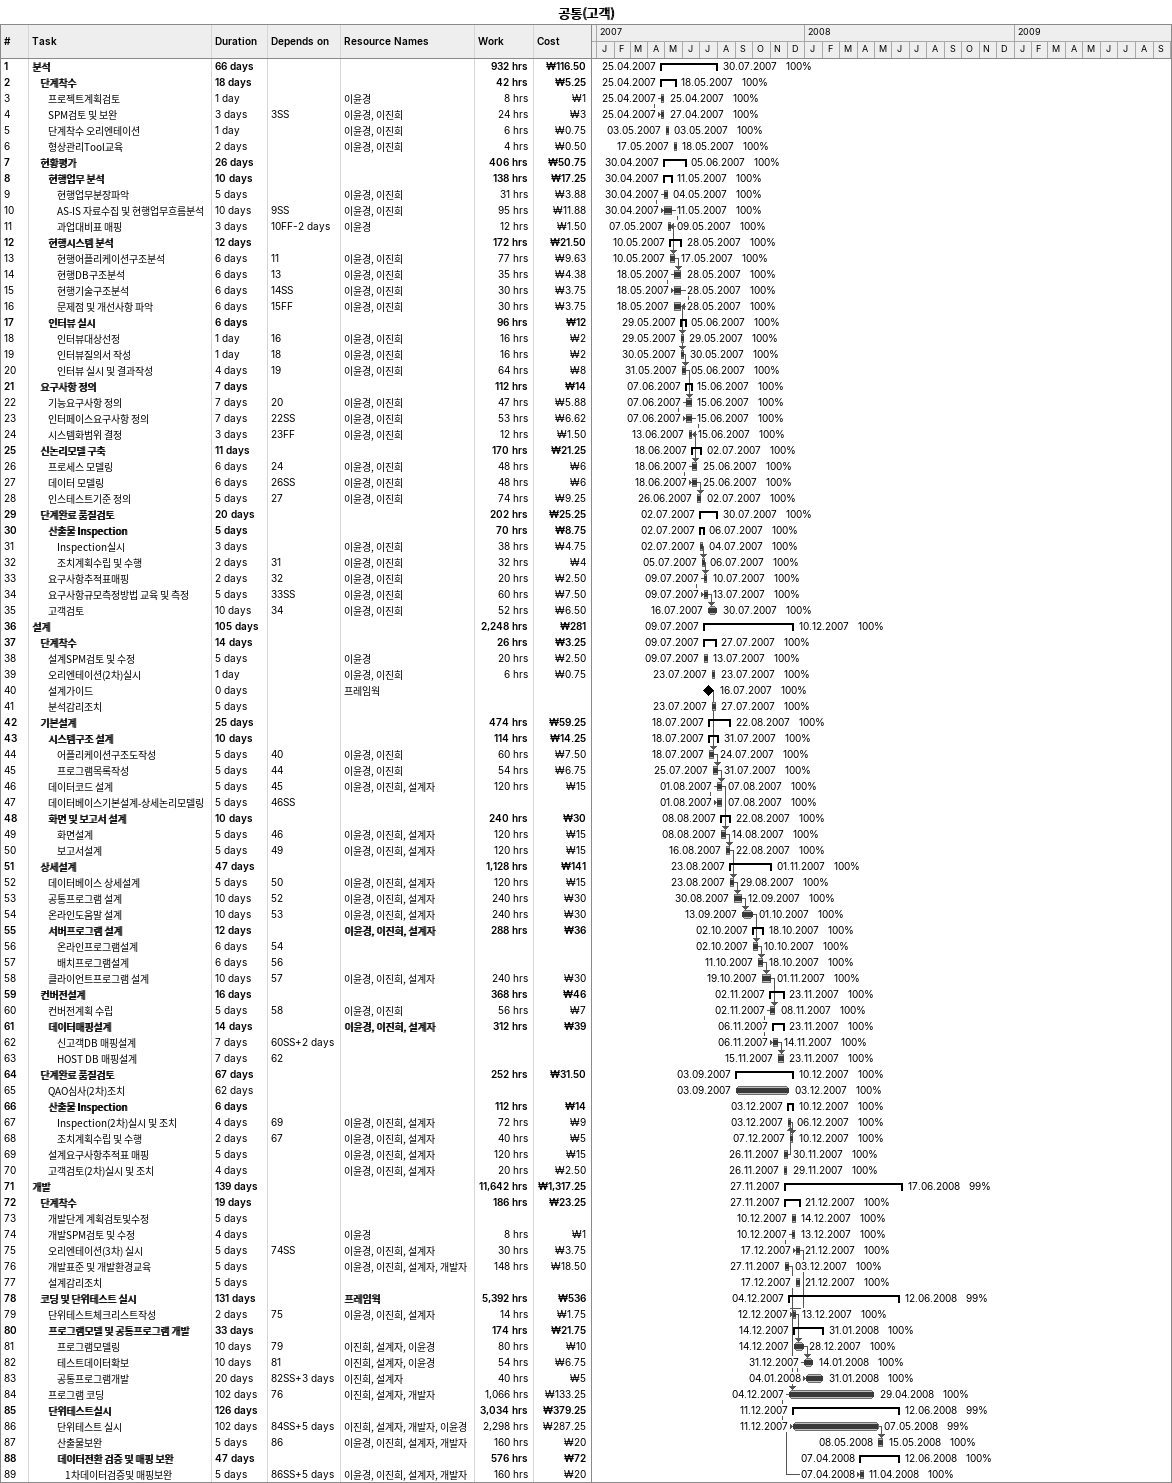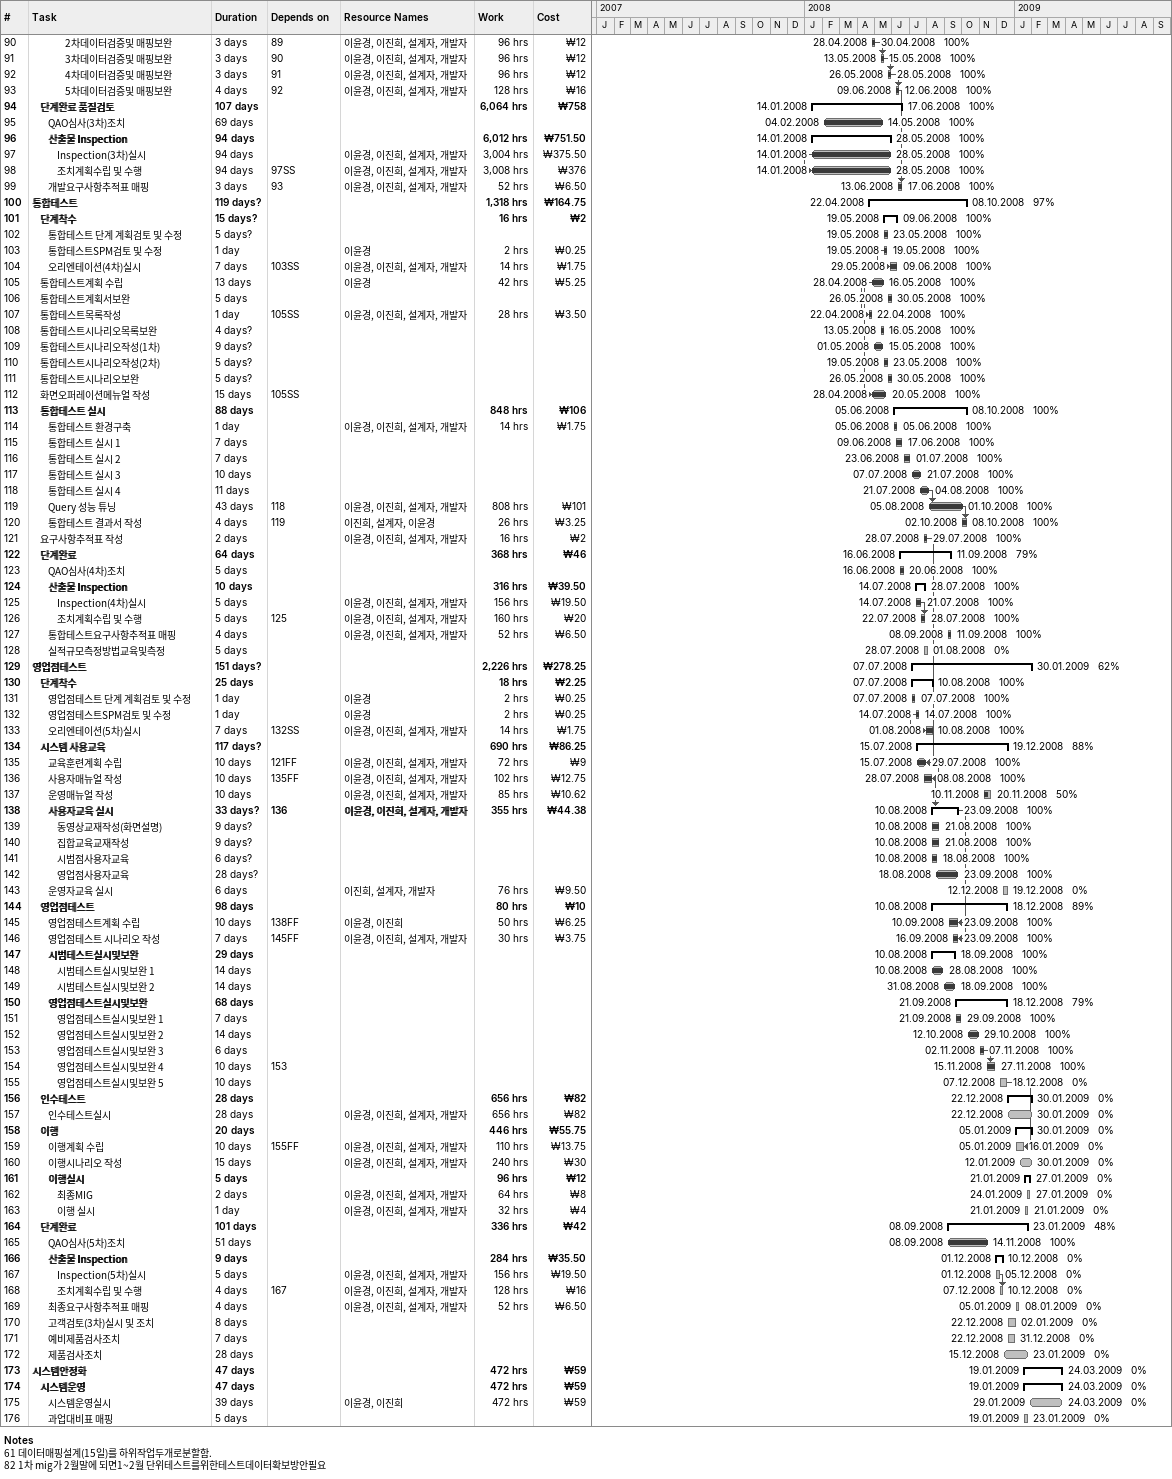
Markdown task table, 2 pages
공통(고객)

| ID | Level | Task | Duration | Start | Finish | Predecessors | Resources | % complete | Work (h) | Cost (₩) |
|---|---|---|---|---|---|---|---|---|---|---|
| 1 | 1 | **분석** | 66d | 2007-04-25 | 2007-07-30 |  |  | 100 | 932 | 116.50 |
| 2 | 2 | **단계착수** | 18d | 2007-04-25 | 2007-05-18 |  |  | 100 | 42 | 5.25 |
| 3 | 3 | 프로젝트계획검토 | 1d | 2007-04-25 | 2007-04-25 |  | 이윤경 | 100 | 8 | 1 |
| 4 | 3 | SPM검토 및 보완 | 3d | 2007-04-25 | 2007-04-27 | 3SS | 이윤경, 이진희 | 100 | 24 | 3 |
| 5 | 3 | 단계착수 오리엔테이션 | 1d | 2007-05-03 | 2007-05-03 |  | 이윤경, 이진희 | 100 | 6 | 0.75 |
| 6 | 3 | 형상관리Tool교육 | 2d | 2007-05-17 | 2007-05-18 |  | 이윤경, 이진희 | 100 | 4 | 0.50 |
| 7 | 2 | **현황평가** | 26d | 2007-04-30 | 2007-06-05 |  |  | 100 | 406 | 50.75 |
| 8 | 3 | **현행업무 분석** | 10d | 2007-04-30 | 2007-05-11 |  |  | 100 | 138 | 17.25 |
| 9 | 4 | 현행업무분장파악 | 5d | 2007-04-30 | 2007-05-04 |  | 이윤경, 이진희 | 100 | 31 | 3.88 |
| 10 | 4 | AS-IS 자료수집 및 현행업무흐름분석 | 10d | 2007-04-30 | 2007-05-11 | 9SS | 이윤경, 이진희 | 100 | 95 | 11.88 |
| 11 | 4 | 과업대비표 매핑 | 3d | 2007-05-07 | 2007-05-09 | 10FF-2d | 이윤경 | 100 | 12 | 1.50 |
| 12 | 3 | **현행시스템 분석** | 12d | 2007-05-10 | 2007-05-28 |  |  | 100 | 172 | 21.50 |
| 13 | 4 | 현행어플리케이션구조분석 | 6d | 2007-05-10 | 2007-05-17 | 11 | 이윤경, 이진희 | 100 | 77 | 9.63 |
| 14 | 4 | 현행DB구조분석 | 6d | 2007-05-18 | 2007-05-28 | 13 | 이윤경, 이진희 | 100 | 35 | 4.38 |
| 15 | 4 | 현행기술구조분석 | 6d | 2007-05-18 | 2007-05-28 | 14SS | 이윤경, 이진희 | 100 | 30 | 3.75 |
| 16 | 4 | 문제점 및 개선사항 파악 | 6d | 2007-05-18 | 2007-05-28 | 15FF | 이윤경, 이진희 | 100 | 30 | 3.75 |
| 17 | 3 | **인터뷰 실시** | 6d | 2007-05-29 | 2007-06-05 |  |  | 100 | 96 | 12 |
| 18 | 4 | 인터뷰대상선정 | 1d | 2007-05-29 | 2007-05-29 | 16 | 이윤경, 이진희 | 100 | 16 | 2 |
| 19 | 4 | 인터뷰질의서 작성 | 1d | 2007-05-30 | 2007-05-30 | 18 | 이윤경, 이진희 | 100 | 16 | 2 |
| 20 | 4 | 인터뷰 실시 및 결과작성 | 4d | 2007-05-31 | 2007-06-05 | 19 | 이윤경, 이진희 | 100 | 64 | 8 |
| 21 | 2 | **요구사항 정의** | 7d | 2007-06-07 | 2007-06-15 |  |  | 100 | 112 | 14 |
| 22 | 3 | 기능요구사항 정의 | 7d | 2007-06-07 | 2007-06-15 | 20 | 이윤경, 이진희 | 100 | 47 | 5.88 |
| 23 | 3 | 인터페이스요구사항 정의 | 7d | 2007-06-07 | 2007-06-15 | 22SS | 이윤경, 이진희 | 100 | 53 | 6.62 |
| 24 | 3 | 시스템화범위 결정 | 3d | 2007-06-13 | 2007-06-15 | 23FF | 이윤경, 이진희 | 100 | 12 | 1.50 |
| 25 | 2 | **신논리모델 구축** | 11d | 2007-06-18 | 2007-07-02 |  |  | 100 | 170 | 21.25 |
| 26 | 3 | 프로세스 모델링 | 6d | 2007-06-18 | 2007-06-25 | 24 | 이윤경, 이진희 | 100 | 48 | 6 |
| 27 | 3 | 데이터 모델링 | 6d | 2007-06-18 | 2007-06-25 | 26SS | 이윤경, 이진희 | 100 | 48 | 6 |
| 28 | 3 | 인스테스트기준 정의 | 5d | 2007-06-26 | 2007-07-02 | 27 | 이윤경, 이진희 | 100 | 74 | 9.25 |
| 29 | 2 | **단계완료 품질검토** | 20d | 2007-07-02 | 2007-07-30 |  |  | 100 | 202 | 25.25 |
| 30 | 3 | **산출물 Inspection** | 5d | 2007-07-02 | 2007-07-06 |  |  | 100 | 70 | 8.75 |
| 31 | 4 | Inspection실시 | 3d | 2007-07-02 | 2007-07-04 |  | 이윤경, 이진희 | 100 | 38 | 4.75 |
| 32 | 4 | 조치계획수립 및 수행 | 2d | 2007-07-05 | 2007-07-06 | 31 | 이윤경, 이진희 | 100 | 32 | 4 |
| 33 | 3 | 요구사항추적표매핑 | 2d | 2007-07-09 | 2007-07-10 | 32 | 이윤경, 이진희 | 100 | 20 | 2.50 |
| 34 | 3 | 요구사항규모측정방법 교육 및 측정 | 5d | 2007-07-09 | 2007-07-13 | 33SS | 이윤경, 이진희 | 100 | 60 | 7.50 |
| 35 | 3 | 고객검토 | 10d | 2007-07-16 | 2007-07-30 | 34 | 이윤경, 이진희 | 100 | 52 | 6.50 |
| 36 | 1 | **설계** | 105d | 2007-07-09 | 2007-12-10 |  |  | 100 | 2248 | 281 |
| 37 | 2 | **단계착수** | 14d | 2007-07-09 | 2007-07-27 |  |  | 100 | 26 | 3.25 |
| 38 | 3 | 설계SPM검토 및 수정 | 5d | 2007-07-09 | 2007-07-13 |  | 이윤경 | 100 | 20 | 2.50 |
| 39 | 3 | 오리엔테이션(2차)실시 | 1d | 2007-07-23 | 2007-07-23 |  | 이윤경, 이진희 | 100 | 6 | 0.75 |
| 40 | 3 | 설계가이드 | 0d | 2007-07-16 | 2007-07-16 |  | 프레임웍 | 100 |  |  |
| 41 | 3 | 분석감리조치 | 5d | 2007-07-23 | 2007-07-27 |  |  | 100 |  |  |
| 42 | 2 | **기본설계** | 25d | 2007-07-18 | 2007-08-22 |  |  | 100 | 474 | 59.25 |
| 43 | 3 | **시스템구조 설계** | 10d | 2007-07-18 | 2007-07-31 |  |  | 100 | 114 | 14.25 |
| 44 | 4 | 어플리케이션구조도작성 | 5d | 2007-07-18 | 2007-07-24 | 40 | 이윤경, 이진희 | 100 | 60 | 7.50 |
| 45 | 4 | 프로그램목록작성 | 5d | 2007-07-25 | 2007-07-31 | 44 | 이윤경, 이진희 | 100 | 54 | 6.75 |
| 46 | 3 | 데이터코드 설계 | 5d | 2007-08-01 | 2007-08-07 | 45 | 이윤경, 이진희, 설계자 | 100 | 120 | 15 |
| 47 | 3 | 데이터베이스기본설계-상세논리모델링 | 5d | 2007-08-01 | 2007-08-07 | 46SS |  | 100 |  |  |
| 48 | 3 | **화면 및 보고서 설계** | 10d | 2007-08-08 | 2007-08-22 |  |  | 100 | 240 | 30 |
| 49 | 4 | 화면설계 | 5d | 2007-08-08 | 2007-08-14 | 46 | 이윤경, 이진희, 설계자 | 100 | 120 | 15 |
| 50 | 4 | 보고서설계 | 5d | 2007-08-16 | 2007-08-22 | 49 | 이윤경, 이진희, 설계자 | 100 | 120 | 15 |
| 51 | 2 | **상세설계** | 47d | 2007-08-23 | 2007-11-01 |  |  | 100 | 1128 | 141 |
| 52 | 3 | 데이터베이스 상세설계 | 5d | 2007-08-23 | 2007-08-29 | 50 | 이윤경, 이진희, 설계자 | 100 | 120 | 15 |
| 53 | 3 | 공통프로그램 설계 | 10d | 2007-08-30 | 2007-09-12 | 52 | 이윤경, 이진희, 설계자 | 100 | 240 | 30 |
| 54 | 3 | 온라인도움말 설계 | 10d | 2007-09-13 | 2007-10-01 | 53 | 이윤경, 이진희, 설계자 | 100 | 240 | 30 |
| 55 | 3 | **서버프로그램 설계** | 12d | 2007-10-02 | 2007-10-18 |  | 이윤경, 이진희, 설계자 | 100 | 288 | 36 |
| 56 | 4 | 온라인프로그램설계 | 6d | 2007-10-02 | 2007-10-10 | 54 |  | 100 |  |  |
| 57 | 4 | 배치프로그램설계 | 6d | 2007-10-11 | 2007-10-18 | 56 |  | 100 |  |  |
| 58 | 3 | 클라이언트프로그램 설계 | 10d | 2007-10-19 | 2007-11-01 | 57 | 이윤경, 이진희, 설계자 | 100 | 240 | 30 |
| 59 | 2 | **컨버전설계** | 16d | 2007-11-02 | 2007-11-23 |  |  | 100 | 368 | 46 |
| 60 | 3 | 컨버전계획 수립 | 5d | 2007-11-02 | 2007-11-08 | 58 | 이윤경, 이진희 | 100 | 56 | 7 |
| 61 | 3 | **데이터매핑설계** | 14d | 2007-11-06 | 2007-11-23 |  | 이윤경, 이진희, 설계자 | 100 | 312 | 39 |
| 62 | 4 | 신고객DB 매핑설계 | 7d | 2007-11-06 | 2007-11-14 | 60SS+2d |  | 100 |  |  |
| 63 | 4 | HOST DB 매핑설계 | 7d | 2007-11-15 | 2007-11-23 | 62 |  | 100 |  |  |
| 64 | 2 | **단계완료 품질검토** | 67d | 2007-09-03 | 2007-12-10 |  |  | 100 | 252 | 31.50 |
| 65 | 3 | QAO심사(2차)조치 | 62d | 2007-09-03 | 2007-12-03 |  |  | 100 |  |  |
| 66 | 3 | **산출물 Inspection** | 6d | 2007-12-03 | 2007-12-10 |  |  | 100 | 112 | 14 |
| 67 | 4 | Inspection(2차)실시 및 조치 | 4d | 2007-12-03 | 2007-12-06 | 69 | 이윤경, 이진희, 설계자 | 100 | 72 | 9 |
| 68 | 4 | 조치계획수립 및 수행 | 2d | 2007-12-07 | 2007-12-10 | 67 | 이윤경, 이진희, 설계자 | 100 | 40 | 5 |
| 69 | 3 | 설계요구사항추적표 매핑 | 5d | 2007-11-26 | 2007-11-30 |  | 이윤경, 이진희, 설계자 | 100 | 120 | 15 |
| 70 | 3 | 고객검토(2차)실시 및 조치 | 4d | 2007-11-26 | 2007-11-29 |  | 이윤경, 이진희, 설계자 | 100 | 20 | 2.50 |
| 71 | 1 | **개발** | 139d | 2007-11-27 | 2008-06-17 |  |  | 99 | 11642 | 1317.25 |
| 72 | 2 | **단계착수** | 19d | 2007-11-27 | 2007-12-21 |  |  | 100 | 186 | 23.25 |
| 73 | 3 | 개발단계 계획검토및수정 | 5d | 2007-12-10 | 2007-12-14 |  |  | 100 |  |  |
| 74 | 3 | 개발SPM검토 및 수정 | 4d | 2007-12-10 | 2007-12-13 |  | 이윤경 | 100 | 8 | 1 |
| 75 | 3 | 오리엔테이션(3차) 실시 | 5d | 2007-12-17 | 2007-12-21 | 74SS | 이윤경, 이진희, 설계자 | 100 | 30 | 3.75 |
| 76 | 3 | 개발표준 및 개발환경교육 | 5d | 2007-11-27 | 2007-12-03 |  | 이윤경, 이진희, 설계자, 개발자 | 100 | 148 | 18.50 |
| 77 | 3 | 설계감리조치 | 5d | 2007-12-17 | 2007-12-21 |  |  | 100 |  |  |
| 78 | 2 | **코딩 및 단위테스트 실시** | 131d | 2007-12-04 | 2008-06-12 |  | 프레임웍 | 99 | 5392 | 536 |
| 79 | 3 | 단위테스트체크리스트작성 | 2d | 2007-12-12 | 2007-12-13 | 75 | 이윤경, 이진희, 설계자 | 100 | 14 | 1.75 |
| 80 | 3 | **프로그램모델 및 공통프로그램 개발** | 33d | 2007-12-14 | 2008-01-31 |  |  | 100 | 174 | 21.75 |
| 81 | 4 | 프로그램모델링 | 10d | 2007-12-14 | 2007-12-28 | 79 | 이진희, 설계자, 이윤경 | 100 | 80 | 10 |
| 82 | 4 | 테스트데이터확보 | 10d | 2007-12-31 | 2008-01-14 | 81 | 이진희, 설계자, 이윤경 | 100 | 54 | 6.75 |
| 83 | 4 | 공통프로그램개발 | 20d | 2008-01-04 | 2008-01-31 | 82SS+3d | 이진희, 설계자 | 100 | 40 | 5 |
| 84 | 3 | 프로그램 코딩 | 102d | 2007-12-04 | 2008-04-29 | 76 | 이진희, 설계자, 개발자 | 100 | 1066 | 133.25 |
| 85 | 3 | **단위테스트실시** | 126d | 2007-12-11 | 2008-06-12 |  |  | 99 | 3034 | 379.25 |
| 86 | 4 | 단위테스트 실시 | 102d | 2007-12-11 | 2008-05-07 | 84SS+5d | 이진희, 설계자, 개발자, 이윤경 | 99 | 2298 | 287.25 |
| 87 | 4 | 산출물보완 | 5d | 2008-05-08 | 2008-05-15 | 86 | 이윤경, 이진희, 설계자, 개발자 | 100 | 160 | 20 |
| 88 | 4 | **데이터전환 검증 및 매핑 보완** | 47d | 2008-04-07 | 2008-06-12 |  |  | 100 | 576 | 72 |
| 89 | 5 | 1차데이터검증및 매핑보완 | 5d | 2008-04-07 | 2008-04-11 | 86SS+5d | 이윤경, 이진희, 설계자, 개발자 | 100 | 160 | 20 |
| 90 | 5 | 2차데이터검증및 매핑보완 | 3d | 2008-04-28 | 2008-04-30 | 89 | 이윤경, 이진희, 설계자, 개발자 | 100 | 96 | 12 |
| 91 | 5 | 3차데이터검증및 매핑보완 | 3d | 2008-05-13 | 2008-05-15 | 90 | 이윤경, 이진희, 설계자, 개발자 | 100 | 96 | 12 |
| 92 | 5 | 4차데이터검증및 매핑보완 | 3d | 2008-05-26 | 2008-05-28 | 91 | 이윤경, 이진희, 설계자, 개발자 | 100 | 96 | 12 |
| 93 | 5 | 5차데이터검증및 매핑보완 | 4d | 2008-06-09 | 2008-06-12 | 92 | 이윤경, 이진희, 설계자, 개발자 | 100 | 128 | 16 |
| 94 | 2 | **단계완료 품질검토** | 107d | 2008-01-14 | 2008-06-17 |  |  | 100 | 6064 | 758 |
| 95 | 3 | QAO심사(3차)조치 | 69d | 2008-02-04 | 2008-05-14 |  |  | 100 |  |  |
| 96 | 3 | **산출물 Inspection** | 94d | 2008-01-14 | 2008-05-28 |  |  | 100 | 6012 | 751.50 |
| 97 | 4 | Inspection(3차)실시 | 94d | 2008-01-14 | 2008-05-28 |  | 이윤경, 이진희, 설계자, 개발자 | 100 | 3004 | 375.50 |
| 98 | 4 | 조치계획수립 및 수행 | 94d | 2008-01-14 | 2008-05-28 | 97SS | 이윤경, 이진희, 설계자, 개발자 | 100 | 3008 | 376 |
| 99 | 3 | 개발요구사항추적표 매핑 | 3d | 2008-06-13 | 2008-06-17 | 93 | 이윤경, 이진희, 설계자, 개발자 | 100 | 52 | 6.50 |
| 100 | 1 | **통합테스트** | 119d? | 2008-04-22 | 2008-10-08 |  |  | 97 | 1318 | 164.75 |
| 101 | 2 | **단계착수** | 15d? | 2008-05-19 | 2008-06-09 |  |  | 100 | 16 | 2 |
| 102 | 3 | 통합테스트 단계 계획검토 및 수정 | 5d? | 2008-05-19 | 2008-05-23 |  |  | 100 |  |  |
| 103 | 3 | 통합테스트SPM검토 및 수정 | 1d | 2008-05-19 | 2008-05-19 |  | 이윤경 | 100 | 2 | 0.25 |
| 104 | 3 | 오리엔테이션(4차)실시 | 7d | 2008-05-29 | 2008-06-09 | 103SS | 이윤경, 이진희, 설계자, 개발자 | 100 | 14 | 1.75 |
| 105 | 2 | 통합테스트계획 수립 | 13d | 2008-04-28 | 2008-05-16 |  | 이윤경 | 100 | 42 | 5.25 |
| 106 | 2 | 통합테스트계획서보완 | 5d | 2008-05-26 | 2008-05-30 |  |  | 100 |  |  |
| 107 | 2 | 통합테스트목록작성 | 1d | 2008-04-22 | 2008-04-22 | 105SS | 이윤경, 이진희, 설계자, 개발자 | 100 | 28 | 3.50 |
| 108 | 2 | 통합테스트시나리오목록보완 | 4d? | 2008-05-13 | 2008-05-16 |  |  | 100 |  |  |
| 109 | 2 | 통합테스트시나리오작성(1차) | 9d? | 2008-05-01 | 2008-05-15 |  |  | 100 |  |  |
| 110 | 2 | 통합테스트시나리오작성(2차) | 5d? | 2008-05-19 | 2008-05-23 |  |  | 100 |  |  |
| 111 | 2 | 통합테스트시나리오보완 | 5d? | 2008-05-26 | 2008-05-30 |  |  | 100 |  |  |
| 112 | 2 | 화면오퍼레이션메뉴얼 작성 | 15d | 2008-04-28 | 2008-05-20 | 105SS |  | 100 |  |  |
| 113 | 2 | **통합테스트 실시** | 88d | 2008-06-05 | 2008-10-08 |  |  | 100 | 848 | 106 |
| 114 | 3 | 통합테스트 환경구축 | 1d | 2008-06-05 | 2008-06-05 |  | 이윤경, 이진희, 설계자, 개발자 | 100 | 14 | 1.75 |
| 115 | 3 | 통합테스트 실시 1 | 7d | 2008-06-09 | 2008-06-17 |  |  | 100 |  |  |
| 116 | 3 | 통합테스트 실시 2 | 7d | 2008-06-23 | 2008-07-01 |  |  | 100 |  |  |
| 117 | 3 | 통합테스트 실시 3 | 10d | 2008-07-07 | 2008-07-21 |  |  | 100 |  |  |
| 118 | 3 | 통합테스트 실시 4 | 11d | 2008-07-21 | 2008-08-04 |  |  | 100 |  |  |
| 119 | 3 | Query 성능 튜닝 | 43d | 2008-08-05 | 2008-10-01 | 118 | 이윤경, 이진희, 설계자, 개발자 | 100 | 808 | 101 |
| 120 | 3 | 통합테스트 결과서 작성 | 4d | 2008-10-02 | 2008-10-08 | 119 | 이진희, 설계자, 이윤경 | 100 | 26 | 3.25 |
| 121 | 2 | 요구사항추적표 작성 | 2d | 2008-07-28 | 2008-07-29 |  | 이윤경, 이진희, 설계자, 개발자 | 100 | 16 | 2 |
| 122 | 2 | **단계완료** | 64d | 2008-06-16 | 2008-09-11 |  |  | 79 | 368 | 46 |
| 123 | 3 | QAO심사(4차)조치 | 5d | 2008-06-16 | 2008-06-20 |  |  | 100 |  |  |
| 124 | 3 | **산출물 Inspection** | 10d | 2008-07-14 | 2008-07-28 |  |  | 100 | 316 | 39.50 |
| 125 | 4 | Inspection(4차)실시 | 5d | 2008-07-14 | 2008-07-21 |  | 이윤경, 이진희, 설계자, 개발자 | 100 | 156 | 19.50 |
| 126 | 4 | 조치계획수립 및 수행 | 5d | 2008-07-22 | 2008-07-28 | 125 | 이윤경, 이진희, 설계자, 개발자 | 100 | 160 | 20 |
| 127 | 3 | 통합테스트요구사항추적표 매핑 | 4d | 2008-09-08 | 2008-09-11 |  | 이윤경, 이진희, 설계자, 개발자 | 100 | 52 | 6.50 |
| 128 | 3 | 실적규모측정방법교육및측정 | 5d | 2008-07-28 | 2008-08-01 |  |  | 0 |  |  |
| 129 | 1 | **영업점테스트** | 151d? | 2008-07-07 | 2009-01-30 |  |  | 62 | 2226 | 278.25 |
| 130 | 2 | **단계착수** | 25d | 2008-07-07 | 2008-08-10 |  |  | 100 | 18 | 2.25 |
| 131 | 3 | 영업점테스트 단계 계획검토 및 수정 | 1d | 2008-07-07 | 2008-07-07 |  | 이윤경 | 100 | 2 | 0.25 |
| 132 | 3 | 영업점테스트SPM검토 및 수정 | 1d | 2008-07-14 | 2008-07-14 |  | 이윤경 | 100 | 2 | 0.25 |
| 133 | 3 | 오리엔테이션(5차)실시 | 7d | 2008-08-01 | 2008-08-10 | 132SS | 이윤경, 이진희, 설계자, 개발자 | 100 | 14 | 1.75 |
| 134 | 2 | **시스템 사용교육** | 117d? | 2008-07-15 | 2008-12-19 |  |  | 88 | 690 | 86.25 |
| 135 | 3 | 교육훈련계획 수립 | 10d | 2008-07-15 | 2008-07-29 | 121FF | 이윤경, 이진희, 설계자, 개발자 | 100 | 72 | 9 |
| 136 | 3 | 사용자매뉴얼 작성 | 10d | 2008-07-28 | 2008-08-08 | 135FF | 이윤경, 이진희, 설계자, 개발자 | 100 | 102 | 12.75 |
| 137 | 3 | 운영매뉴얼 작성 | 10d | 2008-11-10 | 2008-11-20 |  | 이윤경, 이진희, 설계자, 개발자 | 50 | 85 | 10.62 |
| 138 | 3 | **사용자교육 실시** | 33d? | 2008-08-10 | 2008-09-23 | 136 | 이윤경, 이진희, 설계자, 개발자 | 100 | 355 | 44.38 |
| 139 | 4 | 동영상교재작성(화면설명) | 9d? | 2008-08-10 | 2008-08-21 |  |  | 100 |  |  |
| 140 | 4 | 집합교육교재작성 | 9d? | 2008-08-10 | 2008-08-21 |  |  | 100 |  |  |
| 141 | 4 | 시범점사용자교육 | 6d? | 2008-08-10 | 2008-08-18 |  |  | 100 |  |  |
| 142 | 4 | 영업점사용자교육 | 28d? | 2008-08-18 | 2008-09-23 |  |  | 100 |  |  |
| 143 | 3 | 운영자교육 실시 | 6d | 2008-12-12 | 2008-12-19 |  | 이진희, 설계자, 개발자 | 0 | 76 | 9.50 |
| 144 | 2 | **영업점테스트** | 98d | 2008-08-10 | 2008-12-18 |  |  | 89 | 80 | 10 |
| 145 | 3 | 영업점테스트계획 수립 | 10d | 2008-09-10 | 2008-09-23 | 138FF | 이윤경, 이진희 | 100 | 50 | 6.25 |
| 146 | 3 | 영업점테스트 시나리오 작성 | 7d | 2008-09-16 | 2008-09-23 | 145FF | 이윤경, 이진희, 설계자, 개발자 | 100 | 30 | 3.75 |
| 147 | 3 | **시범테스트실시및보완** | 29d | 2008-08-10 | 2008-09-18 |  |  | 100 |  |  |
| 148 | 4 | 시범테스트실시및보완 1 | 14d | 2008-08-10 | 2008-08-28 |  |  | 100 |  |  |
| 149 | 4 | 시범테스트실시및보완 2 | 14d | 2008-08-31 | 2008-09-18 |  |  | 100 |  |  |
| 150 | 3 | **영업점테스트실시및보완** | 68d | 2008-09-21 | 2008-12-18 |  |  | 79 |  |  |
| 151 | 4 | 영업점테스트실시및보완 1 | 7d | 2008-09-21 | 2008-09-29 |  |  | 100 |  |  |
| 152 | 4 | 영업점테스트실시및보완 2 | 14d | 2008-10-12 | 2008-10-29 |  |  | 100 |  |  |
| 153 | 4 | 영업점테스트실시및보완 3 | 6d | 2008-11-02 | 2008-11-07 |  |  | 100 |  |  |
| 154 | 4 | 영업점테스트실시및보완 4 | 10d | 2008-11-15 | 2008-11-27 | 153 |  | 100 |  |  |
| 155 | 4 | 영업점테스트실시및보완 5 | 10d | 2008-12-07 | 2008-12-18 |  |  | 0 |  |  |
| 156 | 2 | **인수테스트** | 28d | 2008-12-22 | 2009-01-30 |  |  | 0 | 656 | 82 |
| 157 | 3 | 인수테스트실시 | 28d | 2008-12-22 | 2009-01-30 |  | 이윤경, 이진희, 설계자, 개발자 | 0 | 656 | 82 |
| 158 | 2 | **이행** | 20d | 2009-01-05 | 2009-01-30 |  |  | 0 | 446 | 55.75 |
| 159 | 3 | 이행계획 수립 | 10d | 2009-01-05 | 2009-01-16 | 155FF | 이윤경, 이진희, 설계자, 개발자 | 0 | 110 | 13.75 |
| 160 | 3 | 이행시나리오 작성 | 15d | 2009-01-12 | 2009-01-30 |  | 이윤경, 이진희, 설계자, 개발자 | 0 | 240 | 30 |
| 161 | 3 | **이행실시** | 5d | 2009-01-21 | 2009-01-27 |  |  | 0 | 96 | 12 |
| 162 | 4 | 최종MIG | 2d | 2009-01-24 | 2009-01-27 |  | 이윤경, 이진희, 설계자, 개발자 | 0 | 64 | 8 |
| 163 | 4 | 이행 실시 | 1d | 2009-01-21 | 2009-01-21 |  | 이윤경, 이진희, 설계자, 개발자 | 0 | 32 | 4 |
| 164 | 2 | **단계완료** | 101d | 2008-09-08 | 2009-01-23 |  |  | 48 | 336 | 42 |
| 165 | 3 | QAO심사(5차)조치 | 51d | 2008-09-08 | 2008-11-14 |  |  | 100 |  |  |
| 166 | 3 | **산출물 Inspection** | 9d | 2008-12-01 | 2008-12-10 |  |  | 0 | 284 | 35.50 |
| 167 | 4 | Inspection(5차)실시 | 5d | 2008-12-01 | 2008-12-05 |  | 이윤경, 이진희, 설계자, 개발자 | 0 | 156 | 19.50 |
| 168 | 4 | 조치계획수립 및 수행 | 4d | 2008-12-07 | 2008-12-10 | 167 | 이윤경, 이진희, 설계자, 개발자 | 0 | 128 | 16 |
| 169 | 3 | 최종요구사항추적표 매핑 | 4d | 2009-01-05 | 2009-01-08 |  | 이윤경, 이진희, 설계자, 개발자 | 0 | 52 | 6.50 |
| 170 | 3 | 고객검토(3차)실시 및 조치 | 8d | 2008-12-22 | 2009-01-02 |  |  | 0 |  |  |
| 171 | 3 | 예비제품검사조치 | 7d | 2008-12-22 | 2008-12-31 |  |  | 0 |  |  |
| 172 | 3 | 제품검사조치 | 28d | 2008-12-15 | 2009-01-23 |  |  | 0 |  |  |
| 173 | 1 | **시스템안정화** | 47d | 2009-01-19 | 2009-03-24 |  |  | 0 | 472 | 59 |
| 174 | 2 | **시스템운영** | 47d | 2009-01-19 | 2009-03-24 |  |  | 0 | 472 | 59 |
| 175 | 3 | 시스템운영실시 | 39d | 2009-01-29 | 2009-03-24 |  | 이윤경, 이진희 | 0 | 472 | 59 |
| 176 | 3 | 과업대비표 매핑 | 5d | 2009-01-19 | 2009-01-23 |  |  | 0 |  |  |

Notes
- 61: 데이터매핑설계(15일)를 하위작업 두개로 분할함.
- 82: 1차 mig가 2월말에 되면 1~2월 단위테스트를 위한 테스트데이터 확보방안 필요
